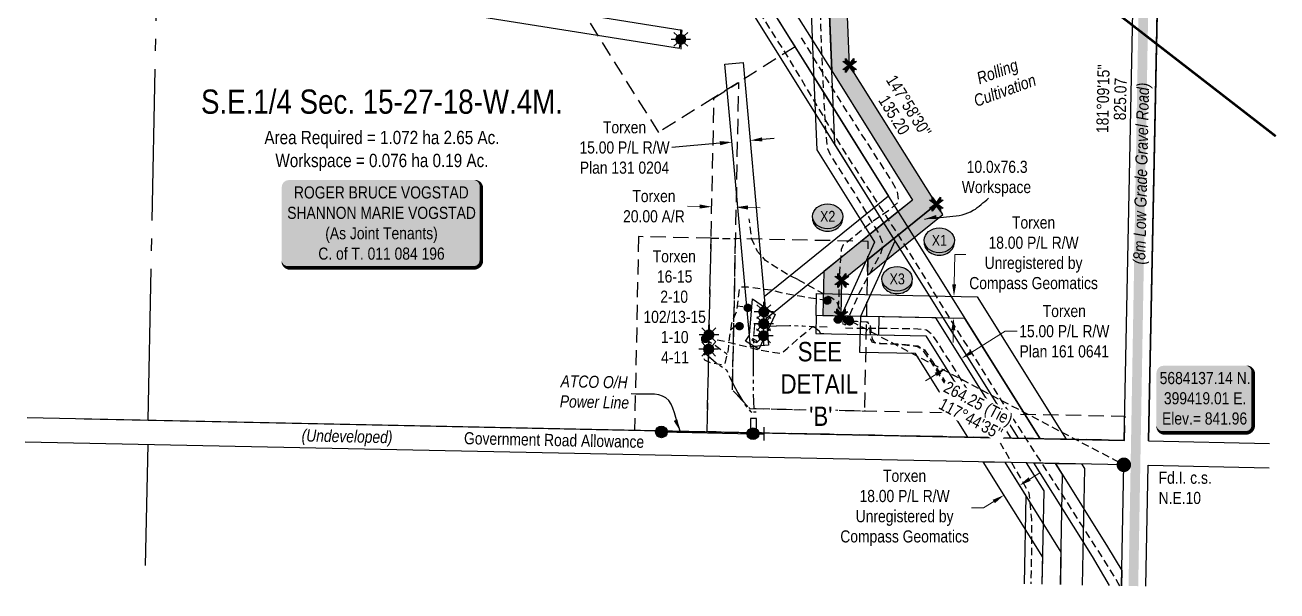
# Model space of a CAD drawing. Extents: x 396654 to 404551, y 5683949 to 5688644.
# Drawn here: x 398511 to 399546, y 5684033 to 5684500 of the extents above; entities that cross this region are included whole.
import ezdxf
from ezdxf.enums import TextEntityAlignment as Align

# ---------------------------------------------------------------- set-up
doc = ezdxf.new("R2010")
doc.units = 0
doc.header["$LTSCALE"] = 5
doc.header["$PDSIZE"] = 0.5
for name, pattern in [('DASHDOT2', [12.7, 6.35, -3.175, 0, -3.175]), ('foc-ACCESSROAD', [3.75, 2.5, -1.25]), ('foc-FLOWLINE', [3.75, 2.5, -1.25]), ('foc-QUARTERLINE', [33, 25, -3, 2, -3]), ('foc-TIELINE', [1.875, 1.25, -0.625]), ('foc-TRAV', [1.875, 1.25, -0.625]), ('POWERLINE5', [7.8, 2.4, -0.6, 0.6, -0.6, 0.6, -0.6, 2.4]), ('UG_PIPE', [1.875, 1.25, -0.625])]:
    doc.linetypes.add(name, pattern=pattern)
doc.layers.get('Defpoints').update_dxf_attribs({"color": 9})
for name, color, linetype in [('AS-FENCE', 48, 'foc-FENCE'), ('AS-OWNER', 7, 'Continuous'), ('AS-PIPE-UG', 44, 'UG_PIPE'), ('AS-POWER', 104, 'foc-POWER'), ('AS-POWER-EXISTING', 72, 'POWERLINE5'), ('AS-POWER-EXISTING-T', 72, 'Continuous'), ('AS-ROADS', 254, 'Continuous'), ('AS-SYMBOL', 7, 'Continuous'), ('AS-WILDLIFE', 131, 'DASHDOT2'), ('C-AR', 13, 'foc-ACCESSROAD'), ('C-RW', 13, 'Continuous'), ('C-SYMBOL', 7, 'Continuous'), ('C-WS', 13, 'foc-ACCESSROAD'), ('C-WS-S', 13, 'Continuous'), ('DETAIL-T', 7, 'Continuous'), ('F-EZE', 190, 'foc-FLOWLINE'), ('F-RW', 190, 'Continuous'), ('L-AREAREQUIRED', 7, 'Continuous'), ('L-BD', 7, 'Continuous'), ('L-BD1', 253, 'Continuous'), ('L-MON', 1, 'Continuous'), ('L-QSEC', 8, 'foc-QUARTERLINE'), ('L-ROAD-T', 7, 'Continuous'), ('L-SEC', 7, 'Continuous'), ('L-TIE', 7, 'foc-TIELINE'), ('P-CROSSINGS', 250, 'Continuous'), ('P-LTO', 14, 'Continuous'), ('P-PROPOSED', 10, 'Continuous'), ('P-PROPOSED-H', 21, 'Continuous'), ('P-TEMP-H', 41, 'Continuous'), ('P-TEMP_WORKSPACE', 46, 'Continuous'), ('P-TRAV', 4, 'foc-TRAV')]:
    doc.layers.add(name, color=color, linetype=linetype)
for name, color, linetype, lineweight in [('AS-GENERAL', 48, 'Continuous', 18), ('C-AR-T', 13, 'Continuous', 9), ('C-RW-T', 13, 'Continuous', 9), ('C-WS-T', 13, 'Continuous', 9), ('F-RW-T', 190, 'Continuous', 9), ('P-TEMP-T', 46, 'Continuous', 18), ('T-TEXT', 48, 'Continuous', 18)]:
    doc.layers.add(name, color=color, linetype=linetype, lineweight=lineweight)
doc.styles.add('100L', font='ARIALN.TTF', dxfattribs={"height": 11})
doc.styles.add('175L', font='ARIALN.TTF', dxfattribs={"height": 20})
doc.styles.add('80', font='ARIALN.TTF', dxfattribs={"height": 10})
doc.styles.add('80CG', font='ARIALN.TTF', dxfattribs={"height": 10})
doc.styles.add('80L', font='ARIALN.TTF', dxfattribs={"height": 10})
doc.styles.add('80LS', font='ARIALNI.TTF', dxfattribs={"height": 10})
doc.styles.add('Crossing', font='ARIALN.TTF', dxfattribs={"height": 10})
doc.styles.add('foc-LtypeFont', font='ARIALN.TTF', dxfattribs={"height": 7.35})
doc.linetypes.add('foc-FENCE', pattern='A,10,-1,["X",foc-LtypeFont,S=0.2,R=0,X=-0.625,Y=-0.75],-1.24', length=12.24)
doc.linetypes.add('foc-POWER', pattern='A,6,-1,["P",foc-LtypeFont,S=0.2,R=0,X=-0.625,Y=-0.75],-1.24,4', length=12.24)
doc.dimstyles.new('Compass 5 000', dxfattribs={"dimscale": 5, "dimtxt": 9, "dimasz": 2, "dimexe": 0.2, "dimexo": 0.0625, "dimgap": 0.5, "dimtad": 0, "dimtih": 1, "dimtoh": 1, "dimzin": 0, "dimdsep": 46, "dimtxsty": '80CG', "dimcen": 0.1, "dimse1": 1, "dimse2": 1, "dimclrd": 256, "dimclrt": 256, "dimaunit": 1, "dimadec": 4, "dimazin": 0, "dimtfac": 0.06, "dimtofl": 0, "dimtmove": 0, "dimatfit": 1, "dimfxl": 0.2, "dimtolj": 1, "dimtzin": 0, "dimlwd": -1, "dimarcsym": 0})

# ---------------------------------------------------------------- blocks, each defined once
blk = doc.blocks.new('fdia')
at = {"color": 255, "const_width": 1}
blk.add_lwpolyline([(-0.5, 0, 1), (0.5, 0, 1)], format="xyb", close=True, dxfattribs=at)
blk = doc.blocks.new('Fdiaa')
blk.add_blockref('fdia', (0, 0))
blk = doc.blocks.new('fdib')
at = {"color": 1, "const_width": 1.6}
blk.add_lwpolyline([(-0.4, 0, 1), (0.4, 0, 1)], format="xyb", close=True, dxfattribs=at)
at = {"color": 1}
blk.add_circle((0, 0), 0.8, dxfattribs=at)
blk = doc.blocks.new('Fdibb')
blk.add_blockref('fdib', (0, 0))
blk = doc.blocks.new('fdicc')
for name in ['Fdibb', 'Fdiaa']:
    blk.add_blockref(name, (0, 0))
blk = doc.blocks.new('FDI')
blk.add_blockref('fdicc', (0, 0))
blk = doc.blocks.new('RISER')
h = blk.add_hatch(color=255)
h.dxf.hatch_style = 1
edge = h.paths.add_edge_path()
edge.add_arc((0, 0), 0.7, 0, 360)
blk.add_hatch(color=48).paths.add_polyline_path([(0.58, -0.15), (-0.58, -0.15, 0.774597)])
at = {"color": 48}
blk.add_line((-0.58, -0.15), (0.58, -0.15), dxfattribs=at)
blk.add_circle((0, 0), 0.6, dxfattribs=at)
blk = doc.blocks.new('POWERPOLE')
h = blk.add_hatch(color=255)
edge = h.paths.add_edge_path()
edge.add_arc((0, 0), 0.96, 0, 360)
at = {"linetype": 'Continuous'}
for p, q in [((0.68, -0.68), (-0.68, 0.68)), ((-0.68, -0.68), (0.68, 0.68))]:
    blk.add_line(p, q, dxfattribs=at)
blk.add_circle((0, 0), 0.96, dxfattribs=at)
blk = doc.blocks.new('*U414')
at = {"color": 72}
blk.add_line((0, -1.1), (0, 1.1), dxfattribs=at)
at = {"layer": 'AS-SYMBOL', "color": 72, "flags": 128}
blk.add_lwpolyline([(-1.85, 0), (0, 0)], dxfattribs=at)
blk = doc.blocks.new('GAS')
h = blk.add_hatch(color=255)
h.dxf.hatch_style = 1
edge = h.paths.add_edge_path()
edge.add_arc((0, 0), 0.9, 0, 360)
for p, q in [((-0.81, 0), (-1.62, 0)), ((-0.57, 0.57), (-1.14, 1.14)), ((0, 0.81), (0, 1.62)), ((0.57, 0.57), (1.14, 1.14)), ((1.62, 0), (0.81, 0)), ((-0.57, -0.57), (-1.14, -1.14)), ((0, -0.81), (0, -1.62)), ((1.14, -1.14), (0.57, -0.57))]:
    blk.add_line(p, q)
blk.add_circle((0, 0), 0.8)
blk = doc.blocks.new('*D363')
at = {"layer": 'C-RW', "transparency": 16777216}
for p, q in [((399085.2, 5684402.7), (399045.4, 5684399.1)), ((399120, 5684405.9), (399130, 5684406.8))]:
    blk.add_line(p, q, dxfattribs=at)
for points in [[(399085, 5684404.4), (399085.4, 5684401), (399095.2, 5684403.6)], [(399119.9, 5684407.5), (399120.2, 5684404.2), (399110.1, 5684404.9)]]:
    blk.add_solid(points, dxfattribs=at)
at = {"layer": 'Defpoints', "color": 0, "transparency": 16777216}
for p in [(399095.2, 5684403.6), (399099.1, 5684360.5), (399114, 5684361.8)]:
    blk.add_point(p, dxfattribs=at)
at = {"layer": 'C-RW', "transparency": 16777216, "insert": (399006.3, 5684399.1), "char_height": 10, "attachment_point": 5, "style": '80CG'}
blk.add_mtext('\\A1;Torxen\\P15.00 P/L R/W\\PPlan 131 0204', dxfattribs=at)
blk = doc.blocks.new('*D367')
at = {"layer": 'C-RW-T', "transparency": 16777216}
for p, q in [((399293.3, 5684230.2), (399320.8, 5684247.4)), ((399320.8, 5684247.4), (399330.8, 5684247.4)), ((399263.6, 5684211.7), (399255.1, 5684206.4))]:
    blk.add_line(p, q, dxfattribs=at)
for points in [[(399292.4, 5684231.6), (399294.1, 5684228.8), (399284.8, 5684224.9)], [(399262.7, 5684213.1), (399264.5, 5684210.2), (399272.1, 5684217)]]:
    blk.add_solid(points, dxfattribs=at)
at = {"layer": 'Defpoints', "color": 0, "transparency": 16777216}
for p in [(399284.8, 5684224.9), (399293.9, 5684210.3), (399281.2, 5684202.3)]:
    blk.add_point(p, dxfattribs=at)
at = {"layer": 'C-RW-T', "transparency": 16777216, "insert": (399369.8, 5684247.4), "char_height": 10, "attachment_point": 5, "style": '80CG'}
blk.add_mtext('\\A1;Torxen\\P15.00 P/L R/W\\PPlan 161 0641', dxfattribs=at)
blk = doc.blocks.new('*D368')
at = {"layer": 'C-RW-T', "transparency": 16777216}
for p, q in [((399278.8, 5684286.2), (399279.3, 5684310.7)), ((399279.3, 5684310.7), (399289.3, 5684310.7)), ((399278, 5684248.2), (399277.8, 5684238.2))]:
    blk.add_line(p, q, dxfattribs=at)
for points in [[(399277.1, 5684286.2), (399280.4, 5684286.2), (399278.6, 5684276.2)], [(399276.4, 5684248.3), (399279.7, 5684248.2), (399278.2, 5684258.2)]]:
    blk.add_solid(points, dxfattribs=at)
at = {"layer": 'Defpoints', "color": 0, "transparency": 16777216}
for p in [(399236.2, 5684277.1), (399278.6, 5684276.2), (399235.9, 5684259.1)]:
    blk.add_point(p, dxfattribs=at)
at = {"layer": 'C-RW-T', "transparency": 16777216, "insert": (399344.4, 5684310.7), "char_height": 10, "attachment_point": 5, "style": '80CG', "bg_fill": 3, "box_fill_scale": 1.1, "bg_fill_color": 256, "bg_fill_true_color": 13158600, "bg_fill_transparency": 0}
blk.add_mtext('\\A1;Torxen\\P18.00 P/L R/W\\PUnregistered by\\PCompass Geomatics ', dxfattribs=at)
blk = doc.blocks.new('*D369')
at = {"layer": 'Defpoints', "color": 0, "transparency": 16777216}
for p in [(399055.5, 5684628.7), (399148, 5684480.9), (399135.3, 5684473)]:
    blk.add_point(p, dxfattribs=at)
at = {"layer": 'F-RW-T', "transparency": 16777216}
for p, q in [((399064, 5684634), (399072.5, 5684639.3)), ((399034.3, 5684615.4), (399021.5, 5684607.4)), ((399021.5, 5684607.4), (399011.5, 5684607.4))]:
    blk.add_line(p, q, dxfattribs=at)
for points in [[(399063.1, 5684635.4), (399064.9, 5684632.6), (399055.5, 5684628.7)], [(399033.4, 5684616.9), (399035.2, 5684614), (399042.8, 5684620.7)]]:
    blk.add_solid(points, dxfattribs=at)
at = {"layer": 'F-RW-T', "transparency": 16777216, "insert": (398972.4, 5684607.4), "char_height": 10, "attachment_point": 5, "style": '80CG', "bg_fill": 3, "box_fill_scale": 1.1, "bg_fill_color": 256, "bg_fill_true_color": 13158600, "bg_fill_transparency": 0}
blk.add_mtext('\\A1;CNRL\\P15.00 P/L R/W\\PPlan 861 0094', dxfattribs=at)
blk = doc.blocks.new('*D373')
at = {"layer": 'C-AR-T', "transparency": 16777216}
for p, q in [((399068.3, 5684350.4), (399058.3, 5684350.6)), ((399108.3, 5684349.6), (399118.3, 5684349.4))]:
    blk.add_line(p, q, dxfattribs=at)
for points in [[(399068.4, 5684352.1), (399068.3, 5684348.7), (399078.3, 5684350.2)], [(399108.4, 5684351.3), (399108.3, 5684347.9), (399098.3, 5684349.8)]]:
    blk.add_solid(points, dxfattribs=at)
at = {"layer": 'Defpoints', "color": 0, "transparency": 16777216}
for p in [(399078.3, 5684350.2), (399076.6, 5684265), (399096.6, 5684264.6)]:
    blk.add_point(p, dxfattribs=at)
at = {"layer": 'C-AR-T', "transparency": 16777216, "insert": (399030.6, 5684350.6), "char_height": 10, "attachment_point": 5, "style": '80CG', "bg_fill": 3, "box_fill_scale": 1.1, "bg_fill_color": 256, "bg_fill_true_color": 13158600, "bg_fill_transparency": 0}
blk.add_mtext('\\A1;Torxen\\P20.00 A/R', dxfattribs=at)
blk = doc.blocks.new('*U372')
h = blk.add_hatch(color=59)
edge = h.paths.add_edge_path()
edge.add_line((-76.5, -37), (76.5, -37))
edge.add_arc((76.5, -31), 6, 270, 360)
edge.add_line((82.5, -31), (82.5, 29.5))
edge.add_arc((76.5, 29.5), 6, 0, 90)
edge.add_line((76.5, 35.5), (-76.5, 35.5))
edge.add_arc((-76.5, 29.5), 6, 90, 180)
edge.add_line((-82.5, 29.5), (-82.5, -31))
edge.add_arc((-76.5, -31), 6, 180, 270)
at = {"color": 1, "flags": 128}
blk.add_lwpolyline([(-76.5, -37, 3, 3, 0), (76.5, -37, 3, 3, 0.414214), (82.5, -31, 3, 3, 0), (82.5, 29.5, 3, 0, 0.414214), (76.5, 35.5, 0, 0, 0), (-76.5, 35.5, 0, 0, 0.414214), (-82.5, 29.5, 0, 0, 0), (-82.5, -31, 0, 3, 0.414214)], format="xyseb", close=True, dxfattribs=at)
blk.add_lwpolyline([(-71.2, -31, 0, 7.5, 0), (0, 0, 0, 0, 0)], format="xyseb", dxfattribs=at)
at = {"color": 1, "style": '80'}
blk.add_attdef('ENTER_TEXT_001', (-36.3, -5), '', height=10, dxfattribs=at)
blk = doc.blocks.new('TEMP')
h = blk.add_hatch(color=255)
h.dxf.hatch_style = 1
h.paths.add_polyline_path([(0, 0.25), (-0.67, 1.15), (-0.67, 0.67), (-1.15, 0.67), (-0.25, 0), (-1.15, -0.67), (-0.67, -0.67), (-0.67, -1.15), (0, -0.25), (0.67, -1.15), (0.67, -0.67), (1.15, -0.67), (0.25, 0), (1.15, 0.67), (0.67, 0.67), (0.67, 1.15)])
h.paths.add_polyline_path([(0.57, 0.85), (0.57, 0.57), (0.85, 0.57), (0.08, 0), (0.85, -0.57), (0.57, -0.57), (0.57, -0.85), (0, -0.08), (-0.57, -0.85), (-0.57, -0.57), (-0.85, -0.57), (-0.08, 0), (-0.85, 0.57), (-0.57, 0.57), (-0.57, 0.85), (0, 0.08)], flags=16)
h = blk.add_hatch(color=1)
h.dxf.hatch_style = 1
h.paths.add_polyline_path([(0, 0.08), (-0.57, 0.85), (-0.57, 0.57), (-0.85, 0.57), (-0.08, 0), (-0.85, -0.57), (-0.57, -0.57), (-0.57, -0.85), (0, -0.08), (0.57, -0.85), (0.57, -0.57), (0.85, -0.57), (0.08, 0), (0.85, 0.57), (0.57, 0.57), (0.57, 0.85)])
at = {"color": 1}
for p, q in [((-0.08, 0), (0.08, 0)), ((0, 0.08), (0, -0.08))]:
    blk.add_line(p, q, dxfattribs=at)
at = {"color": 255, "flags": 128}
blk.add_lwpolyline([(-0.25, 0), (-1.15, 0.67), (-0.67, 0.67), (-0.67, 1.15), (0, 0.25), (0.67, 1.15), (0.67, 0.67), (1.15, 0.67), (0.25, 0), (1.15, -0.67), (0.67, -0.67), (0.67, -1.15), (0, -0.25), (-0.67, -1.15), (-0.67, -0.67), (-1.15, -0.67)], close=True, dxfattribs=at)
at = {"color": 1, "flags": 128}
blk.add_lwpolyline([(-0.08, 0), (-0.85, 0.57), (-0.57, 0.57), (-0.57, 0.85), (0, 0.08), (0.57, 0.85), (0.57, 0.57), (0.85, 0.57), (0.08, 0), (0.85, -0.57), (0.57, -0.57), (0.57, -0.85), (0, -0.08), (-0.57, -0.85), (-0.57, -0.57), (-0.85, -0.57)], close=True, dxfattribs=at)
blk = doc.blocks.new('xing2')
h = blk.add_hatch(color=50)
h.dxf.hatch_style = 1
edge = h.paths.add_edge_path()
edge.add_ellipse((0, 0), major_axis=(-12.5, 0), ratio=0.816297, start_angle=0, end_angle=360)
h = blk.add_hatch(color=250)
h.dxf.hatch_style = 1
edge = h.paths.add_edge_path()
edge.add_ellipse((0, -2), major_axis=(-12.5, 0), ratio=0.816297, start_angle=0, end_angle=180)
edge.add_line((12.5, -2), (12.5, 0))
edge.add_ellipse((0, 0), major_axis=(-12.5, 0), ratio=0.816297, start_angle=0, end_angle=180, ccw=False)
edge.add_line((-12.5, 0), (-12.5, -2))
at = {"color": 250}
blk.add_ellipse((0, 0), major_axis=(-12.5, 0), ratio=0.816297, dxfattribs=at)
blk.add_ellipse((0, -2), major_axis=(-12.5, 0), ratio=0.816297, start_param=0, end_param=3.141593, dxfattribs=at)
at = {"color": 250, "style": 'Crossing'}
blk.add_attdef('CROSSING', text='', height=9, dxfattribs=at).set_placement((0.1, 0), align=Align.MIDDLE_CENTER)
at = {"color": 250, "style": 'Crossing', "flags": 1}
for tag, p in [('OWNER', (0.1, -12.5)), ('DESCRIPTION', (0.1, -25.8)), ('LOCATION', (0.1, -39.3)), ('DWG_REF', (0.1, -52.8))]:
    blk.add_attdef(tag, text='', height=9, dxfattribs=at).set_placement(p, align=Align.MIDDLE_CENTER)
blk = doc.blocks.new('*U426')
h = blk.add_hatch(color=254)
edge = h.paths.add_edge_path()
edge.add_line((-34, -28.5), (34, -28.5))
edge.add_arc((34, -22.5), 6, 270, 360)
edge.add_line((40, -22.5), (40, 21))
edge.add_arc((34, 21), 6, 0, 90)
edge.add_line((34, 27), (-34, 27))
edge.add_arc((-34, 21), 6, 90, 180)
edge.add_line((-40, 21), (-40, -22.5))
edge.add_arc((-34, -22.5), 6, 180, 270)
at = {"color": 1, "flags": 128}
blk.add_lwpolyline([(-34, -28.5, 3, 3, 0), (34, -28.5, 3, 3, 0.414214), (40, -22.5, 3, 3, 0), (40, 21, 3, 0, 0.414214), (34, 27, 0, 0, 0), (-34, 27, 0, 0, 0.414214), (-40, 21, 0, 0, 0), (-40, -22.5, 0, 3, 0.414214)], format="xyseb", close=True, dxfattribs=at)
blk.add_lwpolyline([(-25.4, 0, 0, 10, 0), (0, 0, 5, 5, 0)], format="xyseb", dxfattribs=at)
at = {"color": 1, "style": '80'}
blk.add_attdef('ENTER_TEXT_001', (-36.3, -5), '', height=10, dxfattribs=at)
blk = doc.blocks.new('*D513')
at = {"layer": 'C-RW-T', "transparency": 16777216}
for p, q in [((399341.2, 5684125.3), (399349.6, 5684130.6)), ((399311.5, 5684106.8), (399303, 5684101.5)), ((399303, 5684101.5), (399293, 5684101.5))]:
    blk.add_line(p, q, dxfattribs=at)
at = {"layer": 'C-RW-T', "linetype": 'Continuous', "transparency": 16777216}
for points in [[(399340.3, 5684126.8), (399342, 5684123.9), (399332.7, 5684120)], [(399310.6, 5684108.2), (399312.4, 5684105.4), (399320, 5684112.1)]]:
    blk.add_solid(points, dxfattribs=at)
at = {"layer": 'Defpoints', "color": 0, "linetype": 'Continuous', "transparency": 16777216}
for p in [(399327, 5684129.1), (399314.3, 5684121.1), (399320, 5684112.1)]:
    blk.add_point(p, dxfattribs=at)
at = {"layer": 'C-RW-T', "linetype": 'Continuous', "transparency": 16777216, "insert": (399237.8, 5684101.5), "char_height": 10, "attachment_point": 5, "style": '80CG'}
blk.add_mtext('\\A1;Torxen\\P18.00 P/L R/W\\PUnregistered by\\PCompass Geomatics ', dxfattribs=at)

msp = doc.modelspace()

# ---------------------------------------------------------------- hatches: boundary and pattern name
at = {"layer": 'P-PROPOSED-H'}
h = msp.add_hatch(color=256, dxfattribs=at)
h.dxf.hatch_style = 1
h.paths.add_polyline_path([(399158.774, 5684918), (399177.567, 5684462.32), (399244.278, 5684355.666), (399170.978, 5684296.664), (399170.236, 5684260.389), (399185.227, 5684260.095), (399185.826, 5684289.368), (399264.048, 5684352.332), (399192.384, 5684466.905), (399173.755, 5684918.618)])
at = {"layer": 'P-TEMP-H'}
h = msp.add_hatch(color=256, dxfattribs=at)
h.dxf.hatch_style = 1
h.paths.add_polyline_path([(399207.159, 5684293.708), (399269.387, 5684343.797), (399264.048, 5684352.332), (399207.426, 5684306.754)])

# ---------------------------------------------------------------- linework, layer by layer
at = {"layer": 'AS-FENCE', "flags": 128}
msp.add_lwpolyline([(399106.232, 5684239.09), (399109.565, 5684244.24), (399112.039, 5684274.101), (399130.899, 5684261.319), (399117.432, 5684232.711)], close=True, dxfattribs=at)
at = {"layer": 'AS-GENERAL', "flags": 128}
for points in [[(399186.916, 5684259.287), (399189.505, 5684259.23), (399189.325, 5684253.22), (399186.737, 5684253.283)], [(399112.402, 5684241.406), (399111.496, 5684239.962), (399114.721, 5684238.011), (399115.63, 5684239.373)]]:
    msp.add_lwpolyline(points, close=True, dxfattribs=at)
at = {"layer": 'AS-PIPE-UG', "color": 44, "linetype": 'UG_PIPE', "flags": 128}
for points in [[(399188.74, 5684252.475), (399200.35, 5684278.937), (399218.182, 5684311.698), (399219.578, 5684316.04), (399219.607, 5684320.688), (399216.282, 5684328.692), (399196.264, 5684361.925), (399186.262, 5684377.917), (399176.617, 5684393.032), (399174.204, 5684398.02), (399172.492, 5684417.231), (399171.366, 5684436.142), (399169.391, 5684477.837), (399168.676, 5684498.726), (399167.411, 5684530.774), (399166.154, 5684564.814), (399164.954, 5684592.927), (399163.815, 5684619.99), (399162.429, 5684651.423), (399161.216, 5684680.57), (399159.775, 5684708.058), (399158.897, 5684729.188), (399157.783, 5684757.721), (399157.13, 5684774.156), (399156.31, 5684798.343), (399155.549, 5684819.652), (399155.023, 5684832.869), (399154.684, 5684837.684), (399155.612, 5684848.791), (399157.558, 5684858.095), (399163.931, 5684876.9), (399167.771, 5684889.471), (399171.886, 5684900.714)], [(399415.806, 5684037.18), (399414.45, 5684039.417), (399402.12, 5684059.45), (399386.015, 5684084.511), (399365.615, 5684116.568), (399346.273, 5684146.266), (399338.048, 5684159.05), (399332.425, 5684167.874), (399325.646, 5684178.228), (399315.976, 5684193.135), (399310.806, 5684201.515), (399294.158, 5684228.238), (399279.657, 5684250.976), (399263.259, 5684277.541), (399249.131, 5684300.735), (399229.476, 5684331.897), (399200.435, 5684376.762), (399186.032, 5684399.292), (399160.874, 5684441.37), (399141.533, 5684473.706), (399120.333, 5684507.163), (399099.022, 5684540.054)], [(399149.435, 5684290.109), (399170.908, 5684278.332), (399177.255, 5684275.257), (399181.704, 5684272.066), (399184.683, 5684263.594), (399184.661, 5684258.602)], [(399188.89, 5684250.096), (399224.639, 5684249.833), (399248.636, 5684249.517), (399255.803, 5684248.595), (399259.671, 5684245.665), (399264.204, 5684239.139), (399276.232, 5684220.245), (399285.672, 5684205.195), (399314.219, 5684159.742), (399340.565, 5684113.878), (399342.652, 5684091.968), (399342.731, 5684069.157), (399342.033, 5684038.704)]]:
    msp.add_lwpolyline(points, dxfattribs=at)
at = {"layer": 'AS-PIPE-UG', "flags": 128}
for points in [[(399182.707, 5684257.023), (399183.742, 5684278.911), (399184.252, 5684297.039), (399185.763, 5684315.213), (399187.373, 5684318.948), (399210.21, 5684337.265), (399227.124, 5684349.134), (399232.244, 5684353.803), (399232.828, 5684355.967), (399231.928, 5684363.063), (399225.41, 5684374.3), (399210.319, 5684397.791), (399196.659, 5684418.976), (399183.571, 5684439.4), (399168.219, 5684464.079), (399152.444, 5684490.051)], [(399149.435, 5684290.109), (399141.442, 5684293.945), (399126.59, 5684303.314), (399122.909, 5684305.906), (399116.148, 5684313.329), (399111.428, 5684323.531), (399109.373, 5684340.109)], [(399173.793, 5684272.713), (399165.478, 5684273.929), (399152.917, 5684276.016), (399139.057, 5684278.327), (399128.33, 5684281.197), (399121.689, 5684281.92), (399108.382, 5684283.67), (399102.139, 5684283.808), (399101.279, 5684282.761), (399100.01, 5684273.256), (399098.756, 5684263.665), (399094.803, 5684253.975), (399092.923, 5684243.341), (399091.851, 5684232.043), (399089.024, 5684220.447), (399087.556, 5684219.559), (399077.465, 5684221.348), (399072.567, 5684223.399), (399072.014, 5684225.068), (399072.947, 5684229.156)], [(399104.168, 5684267.472), (399099.334, 5684268.004)], [(399073.665, 5684242.239), (399084.553, 5684240.108), (399094.38, 5684237.963), (399108.902, 5684234.275), (399118.877, 5684231.81), (399135.507, 5684229.099), (399136.869, 5684229.858), (399140.811, 5684233.289), (399151.301, 5684242.609), (399161.243, 5684250.654), (399165.473, 5684251.282), (399175.21, 5684250.929)], [(399094.39, 5684249.13), (399098.056, 5684251.927), (399096.325, 5684250.76)], [(399272.223, 5684202.549), (399259.647, 5684222.127), (399252.82, 5684231.951), (399248.554, 5684234.598), (399234.489, 5684236.238), (399217.491, 5684236.992), (399211.291, 5684238.106), (399209.835, 5684240.69), (399208.726, 5684252.902), (399207.57, 5684254.108), (399206.492, 5684254.905), (399192.281, 5684255.484)], [(399192.286, 5684255.973), (399206.931, 5684255.284), (399208.319, 5684254.425), (399209.142, 5684253.186), (399210.98, 5684240.989), (399212.572, 5684238.467), (399213.606, 5684238.093), (399217.749, 5684237.645), (399234.555, 5684236.918), (399248.764, 5684235.325), (399254.161, 5684232.114), (399260.726, 5684222.508), (399273.374, 5684202.455)], [(399073.077, 5684241.081), (399081.445, 5684235.54), (399090.219, 5684229.223), (399090.916, 5684228.234)]]:
    msp.add_lwpolyline(points, dxfattribs=at)
at = {"layer": 'AS-POWER', "flags": 128}
msp.add_lwpolyline([(399036.747, 5684164.273), (399112.49, 5684162.759)], dxfattribs=at)
at = {"layer": 'AS-POWER-EXISTING', "const_width": 1, "flags": 128}
for points in [[(399113.098, 5684243.836), (399113.919, 5684253.562)], [(399167.803, 5684245.384), (399171.285, 5684245.402)]]:
    msp.add_lwpolyline(points, dxfattribs=at)
at = {"layer": 'AS-POWER-EXISTING', "flags": 128}
for points in [[(399168.458, 5684245.361), (399167.385, 5684247.134), (399162.839, 5684250.918), (399153.65, 5684251.594), (399142.554, 5684251.834), (399126.709, 5684251.386), (399113.919, 5684253.562)], [(399113.411, 5684183.363), (399112.938, 5684197.951), (399112.829, 5684214.324), (399112.935, 5684228.95), (399113.057, 5684238.766), (399113.098, 5684243.836)], [(399073.357, 5684229.085), (399082.026, 5684221.198), (399090.628, 5684215.469), (399093.139, 5684209.711), (399099.845, 5684196.506), (399106.132, 5684186.41), (399110.374, 5684181.18), (399112.568, 5684180.084), (399113.443, 5684180.686)]]:
    msp.add_lwpolyline(points, dxfattribs=at)
at = {"layer": 'AS-POWER-EXISTING-T', "const_width": 1, "flags": 128}
for points in [[(399112.864, 5684183.323), (399115.236, 5684183.448)], [(399115.285, 5684180.63), (399112.888, 5684180.674)]]:
    msp.add_lwpolyline(points, dxfattribs=at)
at = {"layer": 'AS-ROADS', "const_width": 7.997, "flags": 128}
msp.add_lwpolyline([(399426.891, 5684036.951), (399435.88, 5684554.472)], dxfattribs=at)
at = {"layer": 'C-AR', "flags": 128}
msp.add_lwpolyline([(399419.414, 5684157.251), (399330.095, 5684159.097), (399074.568, 5684164.377), (399080.271, 5684440.243), (399100.53, 5684452.928), (399095.279, 5684198.945), (399109.962, 5684183.642), (399330.534, 5684179.084), (399419.817, 5684177.239)], close=True, dxfattribs=at)
at = {"layer": 'C-RW'}
msp.add_lwpolyline([(399201.547, 5684259.774), (399229.864, 5684322.16), (399220.636, 5684336.914), (399180.063, 5684401.779), (399177.566, 5684462.323), (399173.203, 5684568.13), (399158.774, 5684918), (399143.793, 5684917.382), (399158.222, 5684567.512), (399162.585, 5684461.705), (399165.246, 5684397.194), (399207.924, 5684328.963), (399212.886, 5684321.03), (399185.227, 5684260.095)], dxfattribs=at)
at = {"layer": 'C-RW', "flags": 128}
for points in [[(398522.814, 5684683.696), (398702.264, 5684536.895), (399051.627, 5684481.051), (399053.993, 5684495.858), (398708.629, 5684551.062), (398523.179, 5684702.801)], [(399325.944, 5684159.096), (399263.744, 5684258.551), (399164.599, 5684260.5), (399164.304, 5684245.509), (399255.335, 5684243.72), (399308.033, 5684159.458)], [(399351.541, 5684038.508), (399351.987, 5684060.904), (399302.811, 5684139.531), (399302.811, 5684139.531), (399320.723, 5684139.167), (399367.067, 5684065.069), (399366.532, 5684038.198)], [(399320.723, 5684139.167), (399338, 5684111.543), (399336.549, 5684038.818)], [(399351.54, 5684038.508), (399353.08, 5684115.708), (399338.64, 5684138.797)], [(399366.533, 5684038.198), (399368.345, 5684129.002), (399362.529, 5684138.303), (399384.033, 5684137.857), (399386.441, 5684134.005), (399384.52, 5684037.826)]]:
    msp.add_lwpolyline(points, dxfattribs=at)
for points in [[(399110.468, 5684234.65), (399089.318, 5684468.059), (399104.248, 5684469.411), (399125.398, 5684235.998)], [(399349.785, 5684158.679), (399287.633, 5684258.04), (399164.638, 5684260.501), (399164.998, 5684278.49), (399297.726, 5684275.834), (399371.286, 5684158.235)], [(399290.122, 5684159.819), (399246.925, 5684228.89), (399200.922, 5684229.785), (399201.516, 5684259.777), (399216.507, 5684259.48), (399216.21, 5684244.484), (399255.333, 5684243.723), (399308.033, 5684159.458)]]:
    msp.add_lwpolyline(points, close=True, dxfattribs=at)
at = {"layer": 'C-WS'}
msp.add_lwpolyline([(399080.152, 5684440.168), (399034.561, 5684411.622), (398970.878, 5684513.33), (399083.604, 5684583.912), (399147.287, 5684482.204), (399080.152, 5684440.168)], dxfattribs=at)
msp.add_lwpolyline([(399014.604, 5684165.619), (399074.568, 5684164.379), (399074.981, 5684184.367), (399077.874, 5684324.283), (399017.91, 5684325.523)], close=True, dxfattribs=at)
at = {"layer": 'C-WS', "flags": 128}
msp.add_lwpolyline([(399097.862, 5684323.87), (399095.279, 5684198.945), (399109.96, 5684183.644), (399204.865, 5684181.674), (399204.865, 5684181.674), (399207.729, 5684321.538), (399207.729, 5684321.538), (399097.862, 5684323.87)], dxfattribs=at)
at = {"layer": 'F-EZE', "linetype": 'ByBlock', "flags": 128}
msp.add_lwpolyline([(399115.492, 5684163.348), (399115.492, 5684175.348), (399110.492, 5684175.348), (399110.492, 5684163.348)], dxfattribs=at)
at = {"layer": 'F-RW', "flags": 128}
for points in [[(398775.99, 5685075.219), (398839.349, 5684974.036), (398938.79, 5684815.726), (399120.816, 5684524.405), (399349.785, 5684158.679), (399331.875, 5684159.05), (398926.079, 5684807.774), (398758.068, 5685075.587)], [(399339.992, 5684174.228), (399349.785, 5684158.679), (399349.785, 5684158.679)], [(399407.24, 5684037.357), (399392.976, 5684061.254), (399344.638, 5684138.635), (399362.529, 5684138.303), (399405.615, 5684069.398), (399417.263, 5684049.852), (399417.026, 5684037.155)]]:
    msp.add_lwpolyline(points, dxfattribs=at)
at = {"layer": 'L-QSEC', "flags": 128}
for points in [[(398612.546, 5684173.925), (398627.773, 5684938.282)], [(398612.152, 5684153.806), (398610.155, 5684053.867)]]:
    msp.add_lwpolyline(points, dxfattribs=at)
at = {"layer": 'L-SEC'}
msp.add_line((399439.671, 5684156.792), (399455.729, 5684961.299), dxfattribs=at)
at = {"layer": 'L-SEC', "flags": 128}
for points in [[(399419.414, 5684157.251), (399435.613, 5684961.701)], [(399439.53, 5684156.827), (399455.729, 5684961.296)], [(399419.425, 5684157.251), (398512.615, 5684175.99)], [(399419.009, 5684137.135), (398510.772, 5684155.904)], [(399439.53, 5684156.827), (399539.478, 5684154.762)], [(399417.01, 5684037.206), (399419.009, 5684137.135)], [(399437.125, 5684036.791), (399439.125, 5684136.733)], [(399439.125, 5684136.719), (399539.063, 5684134.654)]]:
    msp.add_lwpolyline(points, dxfattribs=at)
at = {"layer": 'P-LTO', "flags": 128}
msp.add_lwpolyline([(399366.533, 5684038.198), (399368.345, 5684129.002), (399362.529, 5684138.303), (399384.033, 5684137.857), (399386.441, 5684134.005), (399384.52, 5684037.826)], dxfattribs=at)
at = {"layer": 'P-PROPOSED', "flags": 128}
msp.add_lwpolyline([(399158.774, 5684918), (399177.567, 5684462.32), (399244.278, 5684355.666), (399170.978, 5684296.664), (399170.236, 5684260.389), (399185.227, 5684260.095), (399185.826, 5684289.368), (399264.048, 5684352.332), (399192.384, 5684466.905), (399173.755, 5684918.618)], close=True, dxfattribs=at)
at = {"layer": 'P-TEMP_WORKSPACE', "flags": 128}
msp.add_lwpolyline([(399207.159, 5684293.708), (399269.387, 5684343.797), (399264.048, 5684352.332), (399207.426, 5684306.754)], close=True, dxfattribs=at)
at = {"layer": 'P-TRAV', "flags": 128}
msp.add_lwpolyline([(399077.877, 5684324.286), (399097.862, 5684323.87)], dxfattribs=at)

# ---------------------------------------------------------------- block references
at = {"layer": 'AS-OWNER'}
ref = msp.add_blockref('*U372', (398805.418, 5684336.771), dxfattribs=at)
ref.add_attrib('ENTER_TEXT_001', 'ROGER BRUCE VOGSTAD', (398733.055, 5684357.03), dxfattribs={"layer": '0', "color": 1, "height": 10, "style": '80'})
ref.add_attrib('ENTER_TEXT_002', 'SHANNON MARIE VOGSTAD', (398727.509, 5684340.186), dxfattribs={"layer": '0', "color": 1, "height": 10, "style": '80'})
ref.add_attrib('ENTER_TEXT_003', '(As Joint Tenants)', (398758.934, 5684323.349), dxfattribs={"layer": '0', "color": 1, "height": 10, "style": '80'})
ref.add_attrib('ENTER_TEXT_004', 'C. of T. 011 084 196', (398753.188, 5684306.505), dxfattribs={"layer": '0', "color": 1, "height": 10, "style": '80'})
at = {"layer": 'AS-POWER-EXISTING', "xscale": 4.999999999999988, "yscale": 4.999999999999988, "zscale": 4.999999999999988}
for p in [(399036.747, 5684164.273), (399112.49, 5684162.759)]:
    msp.add_blockref('POWERPOLE', p, dxfattribs=at)
at = {"layer": 'AS-SYMBOL', "xscale": 4.999999999999988, "yscale": 4.999999999999988, "zscale": 4.999999999999988}
for name, p in [('RISER', (399173.793, 5684272.713)), ('RISER', (399182.707, 5684257.023)), ('RISER', (399192.281, 5684255.484)), ('RISER', (399192.284, 5684256.852)), ('RISER', (399192.286, 5684255.973)), ('RISER', (399192.303, 5684256.414)), ('RISER', (399101.267, 5684251.607)), ('RISER', (399073.077, 5684241.081)), ('RISER', (399073.665, 5684242.239)), ('*U414', (399121.739, 5684162.776))]:
    msp.add_blockref(name, p, dxfattribs=at)
at = {"layer": 'C-WS-S', "xscale": 4.999999999999988, "yscale": 4.999999999999988, "zscale": 4.999999999999988}
for p in [(399076.007, 5684244.416), (399121.134, 5684243.669), (399075.811, 5684232.632)]:
    msp.add_blockref('GAS', p, dxfattribs=at)
at = {"layer": 'DETAIL-T'}
ref = msp.add_blockref('*U426', (399485.945, 5684191.992), dxfattribs=dict(at, xscale=0.99959203, yscale=0.99959203, zscale=0.99959203))
ref.add_attrib('ENTER_TEXT_001', '5684137.14 N.', (399448.641, 5684203.76), dxfattribs={"layer": '0', "color": 1, "height": 9.99592, "style": '80'})
ref.add_attrib('ENTER_TEXT_002', '399419.01 E.', (399452.135, 5684187.059), dxfattribs={"layer": '0', "color": 1, "height": 9.99592, "style": '80'})
ref.add_attrib('ENTER_TEXT_003', 'Elev.= 841.96', (399450.584, 5684170.358), dxfattribs={"layer": '0', "color": 1, "height": 9.99592, "style": '80'})
at = {"layer": 'L-MON'}
for name, p, xscale, yscale, zscale in [('TEMP', (399192.384, 5684466.905), 4.997960149999996, 4.997960149999996, 4.997960149999996), ('TEMP', (399185.826, 5684289.368), 4.997960149999996, 4.997960149999996, 4.997960149999996), ('TEMP', (399185.227, 5684260.095), 4.997960149999996, 4.997960149999996, 4.997960149999996), ('FDI', (399419.009, 5684137.135), 4.999999999999988, 4.999999999999988, 4.999999999999988)]:
    msp.add_blockref(name, p, dxfattribs=dict(at, xscale=xscale, yscale=yscale, zscale=zscale))
at = {"layer": 'P-CROSSINGS', "color": 2, "xscale": 0.99959203, "yscale": 0.99959203, "zscale": 0.99959203}
msp.add_blockref('xing2', (399174.144, 5684342.292), dxfattribs=at).add_auto_attribs({'CROSSING': 'X2'})

# ---------------------------------------------------------------- texts
at = {"layer": 'AS-POWER', "insert": (398952.948, 5684211.209), "char_height": 9.98775, "attachment_point": 1, "rotation": 358.854887, "style": '80L'}
msp.add_mtext_dynamic_manual_height_columns('\\pi0.68695;{\\fArial Narrow|b0|i1|c0|p34;ATCO O/H\\P\\pi0.2952;Power Line}', width=57.0491, gutter_width=50, heights=[0], dxfattribs=at)
at = {"layer": 'DETAIL-T', "color": 3, "linetype": 'Continuous', "style": '80CG'}
for s, p in [('SEE', (399149.451, 5684222.555)), ('DETAIL', (399135.29, 5684195.899))]:
    msp.add_text(s, height=15.9935, dxfattribs=at).set_placement(p)
at = {"layer": 'L-BD1', "style": '80L'}
for s, height, rotation, p in [("181°09'15''", 9.99592, 88.8468, (399401.766, 5684439.415)), ("147°58'30''", 9.99592, 302.0255, (399241.262, 5684433.53)), ('825.07', 9.9959, 88.8468, (399416.007, 5684439.128)), ('135.20', 9.9959, 302.0255, (399229.185, 5684425.976))]:
    msp.add_text(s, height=height, rotation=rotation, dxfattribs=at).set_placement(p, align=Align.MIDDLE)
at = {"layer": 'L-MON', "insert": (399447.767, 5684131.423), "char_height": 9.9959, "attachment_point": 1, "style": '80L'}
msp.add_mtext_dynamic_manual_height_columns('Fd.I. c.s.\\PN.E.10', width=45.22225, gutter_width=50, heights=[0], dxfattribs=at)
at = {"layer": 'T-TEXT', "attachment_point": 1, "style": '80L'}
for s, width, insert, char_height, rotation in [('\\pi18.74237;{\\fArial Narrow|b0|i1|c0|p34;(8m Low Grade Gravel Road)}', 186.05287, (399426.264, 5684283.902), 9.99591, 88.768258), ('{\\fArial Narrow|b0|i1|c0|p34;(Undeveloped)}', 163.0265, (398739.535, 5684166.432), 9.99182, 358.81613)]:
    msp.add_mtext_dynamic_manual_height_columns(s, width=width, gutter_width=50, heights=[0], dxfattribs=dict(at, insert=insert, char_height=char_height, rotation=rotation))

# ---------------------------------------------------------------- dimensions: what is measured, and where the dimension line sits
at = {"layer": 'C-RW'}
dim = msp.add_linear_dim(base=(399095.159, 5684403.596), p1=(399113.996, 5684361.826), p2=(399099.067, 5684360.473), angle=185.17763, text='Torxen\\P15.00 P/L R/W\\PPlan 131 0204', dimstyle='Compass 5 000', dxfattribs=at)
dim.commit()
dim.dimension.update_dxf_attribs({"geometry": '*D363', "text_midpoint": (399006.314, 5684399.087), "dimtype": 161})

# ---------------------------------------------------------------- next in the draw order: texts
at = {"layer": 'C-SYMBOL', "color": 3, "insert": (398805.782, 5684447.02), "char_height": 19.99182, "width": 299.15454, "attachment_point": 2, "style": '175L', "bg_fill": 3, "box_fill_scale": 1.15, "bg_fill_color": 256, "bg_fill_true_color": 256, "bg_fill_transparency": 0}
msp.add_mtext('S.E.1/4 Sec. 15-27-18-W.4M.', dxfattribs=at)
at = {"layer": 'L-AREAREQUIRED', "color": 5, "insert": (398805.782, 5684412.888), "char_height": 10.9955, "width": 223.07516, "attachment_point": 2, "style": '100L', "bg_fill": 3, "box_fill_scale": 1.15, "bg_fill_color": 256, "bg_fill_true_color": 256, "bg_fill_transparency": 0}
msp.add_mtext('Area Required = 1.072 ha 2.65 Ac.', dxfattribs=at)
at = {"layer": 'L-ROAD-T', "insert": (398948.172, 5684162.574), "char_height": 9.99182, "width": 149.06246, "attachment_point": 2, "rotation": 358.81613, "style": '80L', "bg_fill": 3, "box_fill_scale": 1.15, "bg_fill_color": 256, "bg_fill_true_color": 256, "bg_fill_transparency": 0}
msp.add_mtext('Government Road Allowance', dxfattribs=at)

# ---------------------------------------------------------------- next in the draw order: linework, layer by layer
at = {"layer": 'AS-FENCE', "flags": 128}
msp.add_lwpolyline([(398559.713, 5684175.017), (399419.425, 5684157.251)], dxfattribs=at)
at = {"layer": 'AS-WILDLIFE', "const_width": 1.999, "flags": 128}
msp.add_lwpolyline([(399544.576, 5684408.443), (398800.116, 5684984.511), (398679.929, 5685077.19)], dxfattribs=at)
at = {"layer": 'C-RW'}
for points in [[(398776.035, 5685075.218), (398938.79, 5684815.726), (399120.809, 5684524.418), (399178.815, 5684432.05), (399224.409, 5684358.895), (399211.237, 5684348.225), (399121.794, 5684275.773)], [(398793.972, 5685074.85), (398951.503, 5684823.677), (399133.523, 5684532.376), (399177.567, 5684462.32), (399244.278, 5684355.666), (399220.658, 5684336.927), (399123.322, 5684257.706)]]:
    msp.add_lwpolyline(points, dxfattribs=at)

# ---------------------------------------------------------------- next in the draw order: leaders
at = {"layer": 'AS-POWER', "path_type": 1}
msp.add_leader([(399052.407, 5684164.835), (399040.553, 5684192.413), (399011.829, 5684195.782)], dimstyle='Compass 5 000', override={"dimgap": 0.5, "dimtad": 0}, dxfattribs=at)

# ---------------------------------------------------------------- next in the draw order: texts
at = {"layer": 'L-AREAREQUIRED', "color": 5, "insert": (398805.782, 5684393.933), "char_height": 10.9955, "width": 223.07516, "attachment_point": 2, "style": '100L', "bg_fill": 3, "box_fill_scale": 1.15, "bg_fill_color": 256, "bg_fill_true_color": 256, "bg_fill_transparency": 0}
msp.add_mtext('Workspace = 0.076 ha 0.19 Ac.', dxfattribs=at)

# ---------------------------------------------------------------- next in the draw order: linework, layer by layer
at = {"layer": 'AS-FENCE', "flags": 128}
msp.add_lwpolyline([(399419.414, 5684157.251), (399435.613, 5684961.701), (398663.801, 5684977.526)], dxfattribs=at)

# ---------------------------------------------------------------- next in the draw order: texts
at = {"layer": 'DETAIL-T', "color": 3, "linetype": 'Continuous', "insert": (399158.921, 5684185.237), "char_height": 15.9935, "width": 19.34076, "attachment_point": 1, "style": '80CG', "bg_fill": 3, "box_fill_scale": 1.15, "bg_fill_color": 256, "bg_fill_true_color": 256, "bg_fill_transparency": 0}
msp.add_mtext("'B'", dxfattribs=at)
at = {"layer": 'T-TEXT', "insert": (399287.492, 5684457.391), "char_height": 9.99569, "attachment_point": 1, "rotation": 20, "style": '80LS', "bg_fill": 3, "box_fill_scale": 1.15, "bg_fill_color": 256, "bg_fill_true_color": 256, "bg_fill_transparency": 0}
msp.add_mtext_dynamic_manual_height_columns('\\pi9.36386;Rolling\\P\\pi0.58865;Cultivation', width=53.28308, gutter_width=50, heights=[0], dxfattribs=at)

# ---------------------------------------------------------------- next in the draw order: dimensions: what is measured, and where the dimension line sits
at = {"layer": 'C-AR-T'}
dim = msp.add_linear_dim(base=(399078.334, 5684350.211), p1=(399096.608, 5684264.551), p2=(399076.612, 5684264.955), angle=178.842598, text='Torxen\\P20.00 A/R', dimstyle='Compass 5 000', override={"dimtfill": 1}, dxfattribs=at)
dim.commit()
dim.dimension.update_dxf_attribs({"geometry": '*D373', "text_midpoint": (399030.603, 5684350.615), "dimtype": 161})
at = {"layer": 'F-RW-T'}
dim = msp.add_linear_dim(base=(399055.531, 5684628.711), p1=(399135.294, 5684472.984), p2=(399148.017, 5684480.947), angle=32.042412, text='CNRL\\P15.00 P/L R/W\\PPlan 861 0094', dimstyle='Compass 5 000', override={"dimtfill": 1}, dxfattribs=at)
dim.commit()
dim.dimension.update_dxf_attribs({"geometry": '*D369', "text_midpoint": (398972.379, 5684607.387), "dimtype": 161})

# ---------------------------------------------------------------- next in the draw order: linework, layer by layer
at = {"layer": 'L-TIE', "flags": 128}
msp.add_lwpolyline([(399185.227, 5684260.095), (399419.009, 5684137.135)], dxfattribs=at)

# ---------------------------------------------------------------- next in the draw order: block references
at = {"layer": 'AS-SYMBOL', "xscale": 4.999999999999988, "yscale": 4.999999999999988, "zscale": 4.999999999999988}
msp.add_blockref('RISER', (399108.088, 5684266.74), dxfattribs=at)
at = {"layer": 'C-WS-S'}
for p, xscale, yscale, zscale in [((399052.81, 5684488.454), 4.997960149999992, 4.997960149999992, 4.997960149999992), ((399121.423, 5684263.494), 4.999999999999988, 4.999999999999988, 4.999999999999988), ((399121.278, 5684253.581), 4.999999999999988, 4.999999999999988, 4.999999999999988)]:
    msp.add_blockref('GAS', p, dxfattribs=dict(at, xscale=xscale, yscale=yscale, zscale=zscale))

# ---------------------------------------------------------------- next in the draw order: texts
at = {"layer": 'C-WS-T', "insert": (399029.414, 5684314.279), "char_height": 10, "attachment_point": 1, "style": '80L'}
msp.add_mtext_dynamic_manual_height_columns('\\pi0.19325;Torxen\\P\\pi3.67892;16-15\\P\\pi6.45518;2-10\\P\\pi-7.47046;102/13-15\\P\\pi6.9088;1-10\\P\\pi7.13731;4-11', width=34.94993, gutter_width=50, heights=[0], dxfattribs=at)

# ---------------------------------------------------------------- next in the draw order: texts
at = {"layer": 'L-BD', "linetype": 'Continuous', "insert": (399273.59, 5684206.855), "char_height": 9.99592, "width": 61.14599, "attachment_point": 1, "rotation": 332.2576, "line_spacing_factor": 0.855, "style": '80L', "bg_fill": 3, "box_fill_scale": 1.15, "bg_fill_color": 256, "bg_fill_true_color": 256, "bg_fill_transparency": 0}
msp.add_mtext("\\pi0.20681;264.25 (Tie) \\P\\pi3.09444;117°44'35''", dxfattribs=at)

# ---------------------------------------------------------------- next in the draw order: dimensions: what is measured, and where the dimension line sits
at = {"layer": 'C-RW-T'}
dim = msp.add_linear_dim(base=(399284.786, 5684224.906), p1=(399281.23, 5684202.314), p2=(399293.943, 5684210.265), angle=32.022346, text='Torxen\\P15.00 P/L R/W\\PPlan 161 0641', dimstyle='Compass 5 000', dxfattribs=at)
dim.commit()
dim.dimension.update_dxf_attribs({"geometry": '*D367', "text_midpoint": (399369.833, 5684247.399), "dimtype": 161})
at = {"layer": 'C-RW-T', "linetype": 'Continuous'}
dim = msp.add_linear_dim(base=(399319.974, 5684112.09), p1=(399327.049, 5684129.052), p2=(399314.337, 5684121.102), angle=212.023328, text='Torxen\\P18.00 P/L R/W\\PUnregistered by\\PCompass Geomatics ', dimstyle='Compass 5 000', dxfattribs=at)
dim.commit()
dim.dimension.update_dxf_attribs({"geometry": '*D513', "text_midpoint": (399237.846, 5684101.485), "dimtype": 161})

# ---------------------------------------------------------------- next in the draw order: dimensions: what is measured, and where the dimension line sits
at = {"layer": 'C-RW-T'}
dim = msp.add_linear_dim(base=(399278.577, 5684276.218), p1=(399235.867, 5684259.076), p2=(399236.226, 5684277.065), angle=88.853758, text='Torxen\\P18.00 P/L R/W\\PUnregistered by\\PCompass Geomatics ', dimstyle='Compass 5 000', override={"dimtfill": 1}, dxfattribs=at)
dim.commit()
dim.dimension.update_dxf_attribs({"geometry": '*D368', "text_midpoint": (399344.437, 5684310.659), "dimtype": 161})

# ---------------------------------------------------------------- next in the draw order: block references
at = {"layer": 'L-MON', "xscale": 4.997960149999996, "yscale": 4.997960149999996, "zscale": 4.997960149999996}
msp.add_blockref('TEMP', (399264.048, 5684352.332), dxfattribs=at)
at = {"layer": 'P-CROSSINGS', "color": 2, "xscale": 0.99959203, "yscale": 0.99959203, "zscale": 0.99959203}
for p, values in [((399266.446, 5684322.478), {'CROSSING': 'X1'}), ((399231.577, 5684290.644), {'CROSSING': 'X3'})]:
    msp.add_blockref('xing2', p, dxfattribs=at).add_auto_attribs(values)

# ---------------------------------------------------------------- next in the draw order: texts
at = {"layer": 'P-TEMP-T', "insert": (399292.746, 5684388.192), "char_height": 10, "attachment_point": 1, "style": '80L'}
msp.add_mtext_dynamic_manual_height_columns('\\pi-3.63014;10.0x76.3\\P\\pi-7.67175;Workspace', width=41.30042, gutter_width=50, heights=[0], dxfattribs=at)

# ---------------------------------------------------------------- next in the draw order: leaders
at = {"layer": 'P-TEMP-T', "path_type": 1}
msp.add_leader([(399254.299, 5684340.021), (399294.599, 5684347.298), (399307.227, 5684357.233)], dimstyle='Compass 5 000', override={"dimgap": 0.5, "dimtad": 0}, dxfattribs=at)

doc.saveas('drawing.dxf')
